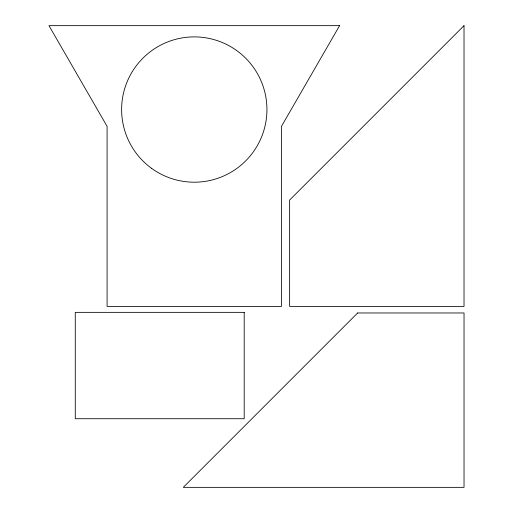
<?xml version="1.0" encoding="UTF-8"?>
<svg xmlns="http://www.w3.org/2000/svg" width="513" height="513" viewBox="0 0 513 513"><rect width="100%" height="100%" fill="white"/><g stroke="black" fill="none" stroke-linecap="round" stroke-linejoin="round"><path stroke-width="0.77" d="M339.593 25.65L281.47 126.326L281.47 306.408L107.089 306.408L107.089 126.326L48.966 25.65L339.593 25.65M464.021 25.65L289.64 200.032L289.64 306.408L464.021 306.408L464.021 25.65M357.657 312.968L183.282 487.35L464.034 487.35L464.034 312.968L357.657 312.968M244.201 312.353L75.27 312.353L75.27 418.73L244.201 418.73L244.201 312.353M151.572 168.328A72.66 72.66 0 0 0 266.536 117.144A72.66 72.66 0 0 0 164.724 43.169A72.66 72.66 0 0 0 151.572 168.328"/></g></svg>
